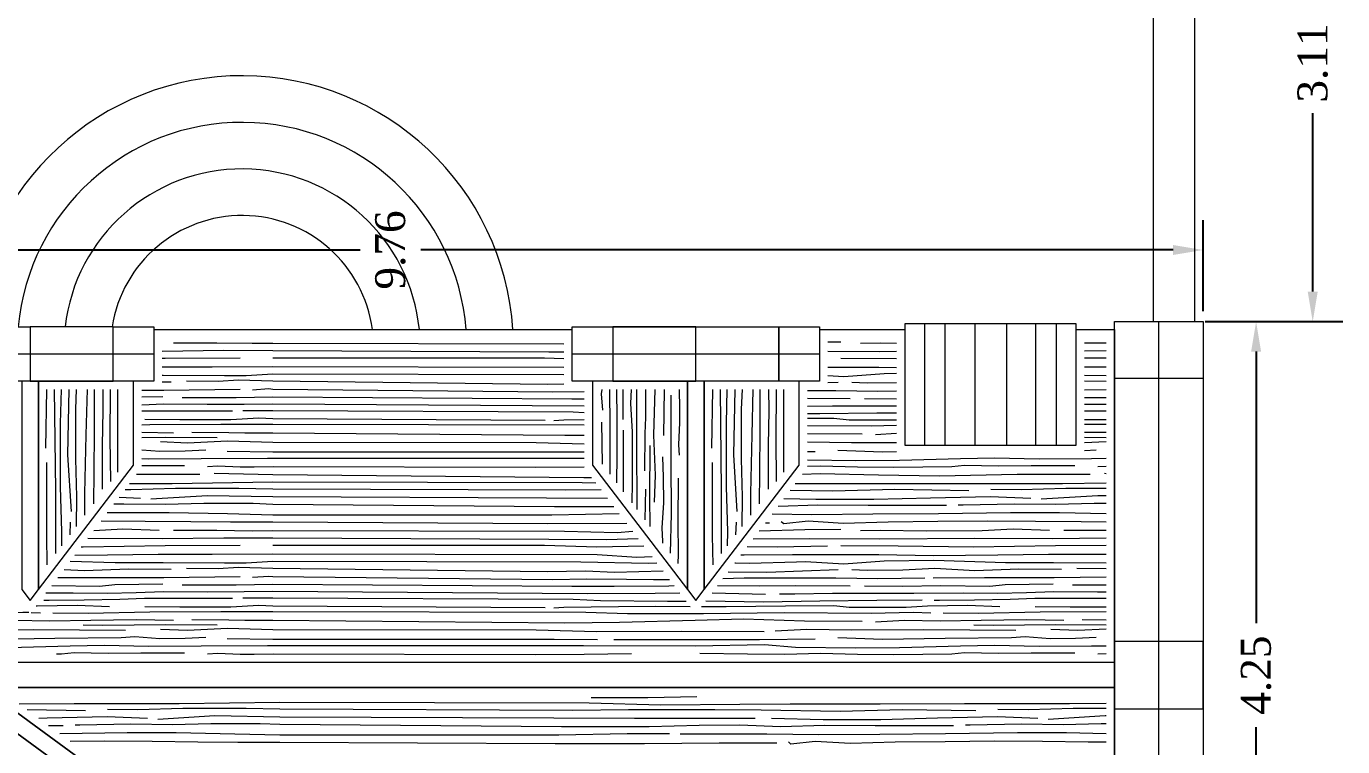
# Model space of a CAD drawing. Header units: millimetres. Extents: x -17502 to -16646, y 1856 to 2034.
# Drawn here: x -16949.67 to -16941.76, y 1870.76 to 1875.09 of the extents above; entities that cross this region are included whole.
import ezdxf

# ---------------------------------------------------------------- set-up
doc = ezdxf.new("R2010")
doc.units = ezdxf.units.MM
doc.layers.get('0').update_dxf_attribs({"lineweight": 9})
doc.layers.get('Defpoints').update_dxf_attribs({"lineweight": 9})
doc.layers.add('blocs', color=7, linetype='Continuous')
doc.styles.get("Standard").update_dxf_attribs({"font": 'times.ttf'})
doc.dimstyles.get("Standard").update_dxf_attribs({"dimtxt": 0.18, "dimasz": 0.18, "dimexe": 0.18, "dimexo": 0.0625, "dimgap": 0.09, "dimtad": 0, "dimtih": 1, "dimtoh": 1, "dimzin": 0, "dimdsep": 46, "dimtxsty": 'Standard', "dimcen": 0.09, "dimadec": 0, "dimazin": 0, "dimtfac": 1, "dimtofl": 0, "dimtmove": 0, "dimatfit": 3, "dimfxl": 1, "dimtolj": 1, "dimtzin": 0, "dimarcsym": 0})

# ---------------------------------------------------------------- blocks, each defined once
blk = doc.blocks.new('*D467')
at = {"color": 0, "lineweight": -2, "transparency": 16777216}
for p, q in [((-16952.3624, 1873.3291), (-16952.3624, 1873.9251)), ((-16942.5983, 1873.3775), (-16942.5983, 1873.9251)), ((-16952.1824, 1873.7451), (-16947.6621, 1873.7451)), ((-16942.7783, 1873.7451), (-16947.2985, 1873.7451))]:
    blk.add_line(p, q, dxfattribs=at)
at = {"color": 0, "lineweight": 9, "transparency": 16777216}
for points in [[(-16952.1824, 1873.7151), (-16952.1824, 1873.7751), (-16952.3624, 1873.7451)], [(-16942.7783, 1873.7151), (-16942.7783, 1873.7751), (-16942.5983, 1873.7451)]]:
    blk.add_solid(points, dxfattribs=at)
at = {"layer": 'Defpoints', "color": 0, "lineweight": 9, "transparency": 16777216}
for p in [(-16942.5983, 1873.7451), (-16942.5983, 1873.315), (-16952.3624, 1873.2666)]:
    blk.add_point(p, dxfattribs=at)
at = {"color": 0, "lineweight": 9, "transparency": 16777216, "insert": (-16947.4803, 1873.7451), "char_height": 0.18, "attachment_point": 5, "rotation": 90}
blk.add_mtext('\\A1;9.76', dxfattribs=at)
blk = doc.blocks.new('*D468')
at = {"color": 0, "lineweight": -2, "transparency": 16777216}
for p, q in [((-16942.5358, 1873.315), (-16942.0992, 1873.315)), ((-16942.2792, 1873.135), (-16942.2792, 1871.5023)), ((-16942.2792, 1869.2462), (-16942.2792, 1870.8789)), ((-16942.5358, 1869.0662), (-16942.0992, 1869.0662))]:
    blk.add_line(p, q, dxfattribs=at)
at = {"color": 0, "lineweight": 9, "transparency": 16777216}
for points in [[(-16942.3092, 1873.135), (-16942.2492, 1873.135), (-16942.2792, 1873.315)], [(-16942.3092, 1869.2462), (-16942.2492, 1869.2462), (-16942.2792, 1869.0662)]]:
    blk.add_solid(points, dxfattribs=at)
at = {"layer": 'Defpoints', "color": 0, "lineweight": 9, "transparency": 16777216}
for p in [(-16942.5983, 1873.315), (-16942.5983, 1869.0662), (-16942.2792, 1869.0662)]:
    blk.add_point(p, dxfattribs=at)
at = {"color": 0, "lineweight": 9, "transparency": 16777216, "insert": (-16942.2792, 1871.1906), "char_height": 0.18, "attachment_point": 5, "rotation": 90}
blk.add_mtext('\\A1;4.25', dxfattribs=at)
blk = doc.blocks.new('*D474')
at = {"color": 0, "lineweight": -2, "transparency": 16777216}
for p, q in [((-16942.5858, 1876.4219), (-16941.7591, 1876.4219)), ((-16941.9391, 1876.2419), (-16941.9391, 1875.1694)), ((-16941.9391, 1873.495), (-16941.9391, 1874.5675)), ((-16942.5858, 1873.315), (-16941.7591, 1873.315))]:
    blk.add_line(p, q, dxfattribs=at)
at = {"color": 0, "lineweight": 9, "transparency": 16777216}
for points in [[(-16941.9691, 1876.2419), (-16941.9091, 1876.2419), (-16941.9391, 1876.4219)], [(-16941.9691, 1873.495), (-16941.9091, 1873.495), (-16941.9391, 1873.315)]]:
    blk.add_solid(points, dxfattribs=at)
at = {"layer": 'Defpoints', "color": 0, "lineweight": 9, "transparency": 16777216}
for p in [(-16942.6483, 1876.4219), (-16942.6483, 1873.315), (-16941.9391, 1873.315)]:
    blk.add_point(p, dxfattribs=at)
at = {"color": 0, "lineweight": 9, "transparency": 16777216, "insert": (-16941.9391, 1874.8684), "char_height": 0.18, "attachment_point": 5, "rotation": 90}
blk.add_mtext('\\A1;3.11', dxfattribs=at)

msp = doc.modelspace()

# ---------------------------------------------------------------- linework, layer by layer
at = {"lineweight": 9}
for p, q in [((-16942.6483, 1873.315), (-16942.6483, 1876.4219)), ((-16942.8983, 1876.1719), (-16942.8983, 1873.315))]:
    msp.add_line(p, q, dxfattribs=at)
for points in [[(-16943.3605, 1872.5719), (-16943.3605, 1873.3019), (-16944.3893, 1873.3019), (-16944.3893, 1872.5719)], [(-16943.13, 1869.0662), (-16943.13, 1873.315), (-16942.5983, 1873.315), (-16942.5983, 1869.0662)], [(-16942.5983, 1872.9728), (-16943.13, 1872.9728), (-16943.13, 1873.315), (-16942.5983, 1873.315)], [(-16949.6458, 1872.9562), (-16950.1443, 1872.9562), (-16950.1443, 1873.2829), (-16949.6458, 1873.2829)], [(-16949.1472, 1873.2829), (-16949.6458, 1873.2829), (-16949.6458, 1872.9562), (-16949.1472, 1872.9562)], [(-16948.902, 1872.9562), (-16949.1472, 1872.9562), (-16949.1472, 1873.2829), (-16948.902, 1873.2829)], [(-16944.9015, 1872.9562), (-16946.3891, 1872.9562), (-16946.3891, 1873.2829), (-16944.9015, 1873.2829)], [(-16946.1439, 1872.9562), (-16946.3891, 1872.9562), (-16946.3891, 1873.2829), (-16946.1439, 1873.2829)], [(-16945.6453, 1873.2829), (-16946.1439, 1873.2829), (-16946.1439, 1872.9562), (-16945.6453, 1872.9562)], [(-16945.1467, 1872.9562), (-16945.6453, 1872.9562), (-16945.6453, 1873.2829), (-16945.1467, 1873.2829)], [(-16944.9015, 1872.9562), (-16945.1467, 1872.9562), (-16945.1467, 1873.2829), (-16944.9015, 1873.2829)], [(-16949.6958, 1871.7043), (-16949.6458, 1871.6388), (-16949.5958, 1871.7043), (-16949.5958, 1872.9562), (-16949.6458, 1872.9562), (-16949.6958, 1872.9562)], [(-16949.5958, 1871.7043), (-16949.0246, 1872.453), (-16949.0246, 1872.9562), (-16949.1472, 1872.9562), (-16949.5958, 1872.9562)], [(-16945.6953, 1871.7043), (-16945.6953, 1872.9562), (-16946.1439, 1872.9562), (-16946.2665, 1872.9562), (-16946.2665, 1872.453)], [(-16945.6953, 1871.7043), (-16945.6453, 1871.6388), (-16945.5953, 1871.7043), (-16945.5953, 1872.9562), (-16945.6453, 1872.9562), (-16945.6953, 1872.9562)], [(-16945.5953, 1871.7043), (-16945.0241, 1872.453), (-16945.0241, 1872.9562), (-16945.1467, 1872.9562), (-16945.5953, 1872.9562)], [(-16943.13, 1870.9885), (-16942.5983, 1870.9885), (-16942.5983, 1871.3927), (-16943.13, 1871.3927)], [(-16947.3052, 1869.0683), (-16947.3038, 1869.1702), (-16947.2752, 1869.1703), (-16949.9311, 1871.1156), (-16950.0157, 1871.1156), (-16950.0567, 1871.0836)], [(-16947.2752, 1869.1703), (-16943.13, 1869.1898), (-16943.13, 1871.1156), (-16949.9311, 1871.1156)]]:
    msp.add_lwpolyline(points, close=True, dxfattribs=at)
for points in [[(-16944.2706, 1872.5719), (-16944.2706, 1873.3019)], [(-16944.1471, 1872.5719), (-16944.1471, 1873.3019)], [(-16943.9676, 1872.5719), (-16943.9676, 1873.3019)], [(-16943.7776, 1872.5719), (-16943.7776, 1873.3019)], [(-16943.6026, 1872.5719), (-16943.6026, 1873.3019)], [(-16943.4792, 1872.5719), (-16943.4792, 1873.3019)], [(-16942.8641, 1869.0662), (-16942.8641, 1873.315)], [(-16943.3605, 1873.2666), (-16943.13, 1873.2666), (-16943.13, 1871.2656), (-16950.0675, 1871.2656), (-16950.6151, 1870.8371), (-16952.4249, 1872.164), (-16952.3694, 1872.2865), (-16952.3114, 1872.4705), (-16952.2821, 1872.6415), (-16952.2744, 1872.7782), (-16952.2787, 1872.8931), (-16952.3013, 1873.0548), (-16952.34, 1873.2026), (-16952.3624, 1873.2666), (-16951.9188, 1873.2666)], [(-16948.902, 1873.2666), (-16946.3891, 1873.2666)], [(-16944.9015, 1873.2666), (-16944.3893, 1873.2666)], [(-16948.902, 1873.1196), (-16950.3895, 1873.1196)], [(-16944.9015, 1873.1196), (-16946.3891, 1873.1196)], [(-16950.3866, 1861.037), (-16950.5381, 1870.7069), (-16950.0157, 1871.1156), (-16943.13, 1871.1156), (-16943.13, 1869.0662), (-16942.8828, 1869.0662), (-16942.8828, 1869.041), (-16947.1558, 1869.0209), (-16947.2761, 1859.8883), (-16950.3678, 1859.8398), (-16950.3767, 1860.4067)], [(-16950.3866, 1861.037), (-16950.3678, 1859.8398), (-16947.4261, 1859.8859), (-16947.3052, 1869.0683), (-16950.0567, 1871.0836), (-16950.5381, 1870.7069), (-16950.3866, 1861.037)]]:
    msp.add_lwpolyline(points, dxfattribs=at)
for radius, start, end in [(1.6301, 3.68324, 175.73974), (1.3501, 4.44855, 174.85399), (1.0701, 5.61594, 173.50226), (0.7901, 7.61648, 171.18354)]:
    msp.add_arc((-16948.3716, 1873.1619), radius, start, end, dxfattribs=at)
at = {"layer": 'blocs', "lineweight": 9}
for points in [[(-16948.1867, 1873.1385), (-16948.4809, 1873.1402), (-16948.8509, 1873.1352), (-16948.852, 1873.1352)], [(-16948.1867, 1873.1839), (-16948.3113, 1873.1822), (-16948.5229, 1873.1861), (-16948.7096, 1873.1859), (-16948.7842, 1873.1859)], [(-16946.4391, 1873.1793), (-16948.1867, 1873.1839), (-16948.1867, 1873.1839)], [(-16946.4391, 1873.1315), (-16946.5277, 1873.132), (-16948.1867, 1873.1385)], [(-16944.7733, 1873.1915), (-16944.8515, 1873.1905)], [(-16944.4393, 1873.1346), (-16944.5409, 1873.1341), (-16944.8515, 1873.1355)], [(-16944.4393, 1873.1833), (-16944.5382, 1873.1847), (-16944.6564, 1873.1825)], [(-16943.18, 1873.1861), (-16943.3105, 1873.186)], [(-16943.18, 1873.1395), (-16943.3105, 1873.1378)], [(-16948.383, 1873.0945), (-16948.833, 1873.094), (-16948.852, 1873.0937)], [(-16946.4391, 1873.0915), (-16946.5554, 1873.0957), (-16948.1866, 1873.0954)], [(-16944.4393, 1873.0908), (-16944.7743, 1873.0927)], [(-16943.18, 1873.0944), (-16943.3105, 1873.0942)], [(-16948.1866, 1873.0422), (-16948.5521, 1873.0418), (-16948.852, 1873.0415)], [(-16948.1865, 1872.9982), (-16948.3464, 1872.9895), (-16948.4766, 1872.9894), (-16948.8467, 1872.9912), (-16948.852, 1872.9912)], [(-16946.4391, 1873.039), (-16948.1866, 1873.0422), (-16948.1866, 1873.0422)], [(-16946.4391, 1872.9953), (-16948.1865, 1872.9982)], [(-16944.4393, 1873.0367), (-16944.5459, 1873.0381), (-16944.8515, 1873.0391)], [(-16944.4393, 1873.0022), (-16944.5138, 1873.0016), (-16944.756, 1872.9831), (-16944.8515, 1872.9886)], [(-16943.18, 1873.0419), (-16943.2027, 1873.0418), (-16943.3105, 1873.0417)], [(-16943.18, 1872.9896), (-16943.3105, 1872.9903)], [(-16949.5458, 1872.9062), (-16949.5526, 1872.5534)], [(-16949.5001, 1872.9062), (-16949.4927, 1872.3006), (-16949.4927, 1871.9218)], [(-16949.4596, 1872.9062), (-16949.464, 1872.7025), (-16949.464, 1872.3219), (-16949.4561, 1872.0533), (-16949.4574, 1871.9681)], [(-16949.4126, 1872.9062), (-16949.4197, 1872.5145), (-16949.3988, 1872.173)], [(-16949.3676, 1872.9062), (-16949.3727, 1872.7881), (-16949.3727, 1872.4909), (-16949.3675, 1872.2615), (-16949.3693, 1872.0835)], [(-16949.3033, 1872.9062), (-16949.3102, 1872.6346), (-16949.318, 1872.2826), (-16949.318, 1872.1508)], [(-16949.2606, 1872.9062), (-16949.2606, 1872.6526), (-16949.2632, 1872.4128), (-16949.265, 1872.2202)], [(-16949.2093, 1872.9062), (-16949.2077, 1872.7816), (-16949.2119, 1872.57), (-16949.2119, 1872.3833), (-16949.2119, 1872.3087)], [(-16949.1638, 1872.9062), (-16949.1658, 1872.612), (-16949.1627, 1872.3545)], [(-16949.1201, 1872.9062), (-16949.1201, 1872.4102)], [(-16948.3828, 1872.9073), (-16948.842, 1872.9), (-16948.9746, 1872.9005)], [(-16948.7985, 1872.9502), (-16948.852, 1872.9506)], [(-16948.1865, 1872.9568), (-16948.3942, 1872.9621), (-16948.5153, 1872.9551), (-16948.7049, 1872.9572)], [(-16948.1864, 1872.9067), (-16948.2115, 1872.9098), (-16948.3097, 1872.9028)], [(-16946.4391, 1872.9389), (-16946.537, 1872.9378), (-16948.1865, 1872.9568)], [(-16946.3165, 1872.8921), (-16946.5051, 1872.8898), (-16948.1864, 1872.9067), (-16948.1864, 1872.9067)], [(-16946.2106, 1872.9062), (-16946.2137, 1872.8811), (-16946.2069, 1872.7829)], [(-16946.165, 1872.9062), (-16946.1612, 1872.6847), (-16946.1612, 1872.4882), (-16946.1612, 1872.3975)], [(-16946.1219, 1872.9062), (-16946.1201, 1872.7332), (-16946.1201, 1872.5116), (-16946.1215, 1872.3454)], [(-16946.0835, 1872.9062), (-16946.0835, 1872.7263)], [(-16946.0349, 1872.9062), (-16946.0379, 1872.8219), (-16946.0287, 1872.6528), (-16946.0287, 1872.3467), (-16946.0301, 1872.2255)], [(-16946.0013, 1872.9062), (-16946.0013, 1872.5937), (-16945.9991, 1872.1849)], [(-16945.9487, 1872.9062), (-16945.9487, 1872.7376), (-16945.951, 1872.6416), (-16945.9533, 1872.4178)], [(-16945.8927, 1872.9062), (-16945.9007, 1872.6328), (-16945.8892, 1872.3929), (-16945.8961, 1872.2307)], [(-16945.8351, 1872.9062), (-16945.839, 1872.6305)], [(-16945.7453, 1872.9062), (-16945.7444, 1872.7925), (-16945.7444, 1872.7089), (-16945.75, 1872.574), (-16945.7463, 1872.5121)], [(-16945.5453, 1872.9062), (-16945.5521, 1872.5534)], [(-16945.4996, 1872.9062), (-16945.4923, 1872.3006), (-16945.4923, 1871.9218)], [(-16945.4591, 1872.9062), (-16945.4635, 1872.7025), (-16945.4635, 1872.3219), (-16945.4557, 1872.0533), (-16945.4569, 1871.9681)], [(-16945.4121, 1872.9062), (-16945.4192, 1872.5145), (-16945.3984, 1872.173)], [(-16945.3671, 1872.9062), (-16945.3723, 1872.7881), (-16945.3723, 1872.4909), (-16945.3671, 1872.2615), (-16945.3689, 1872.0835)], [(-16945.3028, 1872.9062), (-16945.3098, 1872.6346), (-16945.3176, 1872.2826), (-16945.3176, 1872.1508)], [(-16945.2602, 1872.9062), (-16945.2602, 1872.6526), (-16945.2628, 1872.4128), (-16945.2646, 1872.2202)], [(-16945.2088, 1872.9062), (-16945.2073, 1872.7816), (-16945.2114, 1872.57), (-16945.2114, 1872.3833), (-16945.2114, 1872.3087)], [(-16945.1634, 1872.9062), (-16945.1654, 1872.612), (-16945.1622, 1872.3545)], [(-16945.1197, 1872.9062), (-16945.1197, 1872.4102)], [(-16944.4393, 1872.8962), (-16944.5525, 1872.8943), (-16944.8038, 1872.8986), (-16944.9741, 1872.8984)], [(-16944.7894, 1872.9488), (-16944.8515, 1872.9464)], [(-16944.4393, 1872.9465), (-16944.6164, 1872.9444), (-16944.7078, 1872.9489)], [(-16943.18, 1872.9552), (-16943.3105, 1872.9567)], [(-16943.18, 1872.905), (-16943.3105, 1872.9029)], [(-16948.8487, 1872.8634), (-16948.9746, 1872.8613)], [(-16948.1863, 1872.818), (-16948.3593, 1872.816), (-16948.5809, 1872.8157), (-16948.8436, 1872.8177), (-16948.9746, 1872.8121)], [(-16948.1864, 1872.861), (-16948.4079, 1872.8571), (-16948.6043, 1872.8569), (-16948.7322, 1872.8567)], [(-16946.3165, 1872.849), (-16946.3904, 1872.849), (-16948.1864, 1872.861)], [(-16946.3165, 1872.8057), (-16948.1863, 1872.818), (-16948.1863, 1872.818)], [(-16945.7956, 1872.8722), (-16945.7956, 1872.4747), (-16945.7933, 1872.1595), (-16945.7993, 1871.9231)], [(-16944.7192, 1872.8507), (-16944.9741, 1872.8522)], [(-16944.4393, 1872.8491), (-16944.6324, 1872.8508)], [(-16943.18, 1872.8569), (-16943.2549, 1872.8569), (-16943.3105, 1872.8568)], [(-16943.18, 1872.8158), (-16943.2315, 1872.8157), (-16943.3105, 1872.8163)], [(-16948.4301, 1872.777), (-16948.6312, 1872.7768), (-16948.7956, 1872.7766), (-16948.9578, 1872.7765), (-16948.9746, 1872.7759)], [(-16948.1863, 1872.7796), (-16948.3662, 1872.7794)], [(-16946.3165, 1872.7674), (-16946.383, 1872.7709), (-16948.1863, 1872.7796), (-16948.1863, 1872.7796)], [(-16944.4393, 1872.8076), (-16944.5815, 1872.8074), (-16944.8253, 1872.8072), (-16944.9741, 1872.804)], [(-16944.4393, 1872.7652), (-16944.5578, 1872.764), (-16944.9004, 1872.7614), (-16944.9741, 1872.7598)], [(-16943.18, 1872.7769), (-16943.2818, 1872.7768), (-16943.3105, 1872.7768)], [(-16948.1862, 1872.6973), (-16948.4987, 1872.697), (-16948.9259, 1872.6943), (-16948.9746, 1872.6933)], [(-16948.1862, 1872.731), (-16948.2706, 1872.7338), (-16948.4396, 1872.7245), (-16948.7457, 1872.7242), (-16948.9559, 1872.7263)], [(-16946.5504, 1872.7208), (-16948.1862, 1872.731)], [(-16946.3165, 1872.693), (-16948.1862, 1872.6973), (-16948.1862, 1872.6973)], [(-16946.3165, 1872.7242), (-16946.4385, 1872.7232), (-16946.4979, 1872.7186)], [(-16946.2114, 1872.7098), (-16946.2077, 1872.4584)], [(-16946.0812, 1872.6623), (-16946.0812, 1872.4613), (-16946.0812, 1872.2968), (-16946.0812, 1872.2926)], [(-16944.4393, 1872.7231), (-16944.7235, 1872.7228), (-16944.8172, 1872.7318), (-16944.9741, 1872.7317)], [(-16944.4393, 1872.6906), (-16944.5922, 1872.6864), (-16944.9741, 1872.6893)], [(-16943.18, 1872.7244), (-16943.3105, 1872.7243)], [(-16943.18, 1872.6968), (-16943.3105, 1872.696)], [(-16948.7842, 1872.6441), (-16948.9746, 1872.6478)], [(-16948.5215, 1872.617), (-16948.8321, 1872.619), (-16948.9746, 1872.6171)], [(-16948.1861, 1872.5888), (-16948.4595, 1872.5964), (-16948.6993, 1872.5848), (-16948.8615, 1872.5914)], [(-16948.1861, 1872.6448), (-16948.3547, 1872.6446), (-16948.4507, 1872.6468), (-16948.6746, 1872.6488)], [(-16946.3165, 1872.6304), (-16946.4334, 1872.6295), (-16948.1861, 1872.6448)], [(-16946.3165, 1872.5789), (-16946.6055, 1872.5861), (-16948.1861, 1872.5888)], [(-16944.647, 1872.6382), (-16944.9741, 1872.6401)], [(-16944.4393, 1872.5873), (-16944.7104, 1872.5856), (-16944.9741, 1872.5898)], [(-16944.4393, 1872.6422), (-16944.5655, 1872.6338)], [(-16943.18, 1872.6475), (-16943.3105, 1872.6487)], [(-16943.18, 1872.617), (-16943.3105, 1872.6179)], [(-16943.18, 1872.593), (-16943.3105, 1872.5867)], [(-16948.5896, 1872.5415), (-16948.713, 1872.5368), (-16948.866, 1872.5343), (-16948.9746, 1872.5424)], [(-16948.186, 1872.5311), (-16948.4617, 1872.5348)], [(-16946.3165, 1872.5298), (-16946.4973, 1872.5312), (-16948.186, 1872.5311)], [(-16945.9213, 1872.5708), (-16945.9236, 1872.2601), (-16945.9214, 1872.0831)], [(-16945.8458, 1872.5026), (-16945.8413, 1872.3792), (-16945.839, 1872.2262), (-16945.8504, 1872.0754), (-16945.8458, 1871.9932), (-16945.8457, 1871.9839)], [(-16944.928, 1872.5328), (-16944.9741, 1872.5322)], [(-16944.4393, 1872.5321), (-16944.524, 1872.531), (-16944.6835, 1872.5354), (-16944.7932, 1872.5398)], [(-16943.2402, 1872.5415), (-16943.3105, 1872.5388)], [(-16949.5474, 1872.4674), (-16949.5474, 1872.0294), (-16949.5444, 1871.854)], [(-16948.2199, 1872.4916), (-16948.6174, 1872.4912), (-16948.9327, 1872.4885), (-16948.9746, 1872.4896)], [(-16948.7177, 1872.4476), (-16948.9746, 1872.449)], [(-16948.1859, 1872.4414), (-16948.2996, 1872.4404), (-16948.3832, 1872.4403), (-16948.5181, 1872.4457), (-16948.58, 1872.4419)], [(-16946.3165, 1872.4925), (-16946.3198, 1872.4925), (-16948.2199, 1872.4916)], [(-16946.3165, 1872.4394), (-16946.6092, 1872.4391), (-16948.1859, 1872.4414)], [(-16945.5469, 1872.4674), (-16945.5469, 1872.0294), (-16945.544, 1871.854)], [(-16943.18, 1872.4913), (-16943.268, 1872.4912), (-16943.5832, 1872.4885), (-16943.8505, 1872.4951), (-16944.0561, 1872.4903), (-16944.4216, 1872.4808), (-16944.6843, 1872.4782), (-16944.9741, 1872.4816)], [(-16943.3683, 1872.4476), (-16943.6311, 1872.449), (-16943.8277, 1872.4471), (-16944.0311, 1872.4503), (-16944.1074, 1872.4417), (-16944.4549, 1872.438), (-16944.6736, 1872.4411), (-16944.8974, 1872.446), (-16944.9741, 1872.444)], [(-16943.18, 1872.445), (-16943.2306, 1872.4419)], [(-16948.187, 1872.349), (-16948.7925, 1872.3409), (-16949.0474, 1872.3407)], [(-16948.6259, 1872.3958), (-16949.0056, 1872.3954)], [(-16948.1871, 1872.3946), (-16948.5398, 1872.4011)], [(-16946.3179, 1872.3769), (-16948.1871, 1872.3946)], [(-16946.2457, 1872.3433), (-16946.3282, 1872.3457), (-16948.187, 1872.349)], [(-16946.2714, 1872.377), (-16946.3179, 1872.3769)], [(-16945.7521, 1872.3744), (-16945.7538, 1872.1116), (-16945.7521, 1871.915), (-16945.753, 1871.8623)], [(-16943.18, 1872.3444), (-16943.4431, 1872.3409), (-16944.074, 1872.3403), (-16944.5797, 1872.3397), (-16945.048, 1872.3392)], [(-16943.2764, 1872.3958), (-16943.7144, 1872.3953), (-16944.181, 1872.387), (-16944.5486, 1872.3918), (-16944.8979, 1872.3993), (-16945.0049, 1872.3958)], [(-16943.18, 1872.4009), (-16943.1904, 1872.4011)], [(-16948.187, 1872.3085), (-16948.3907, 1872.3126), (-16948.7713, 1872.3122), (-16949.0398, 1872.3041), (-16949.0749, 1872.3046)], [(-16948.1869, 1872.2615), (-16948.5786, 1872.2681), (-16948.9201, 1872.2469)], [(-16946.4271, 1872.3012), (-16948.187, 1872.3085)], [(-16946.215, 1872.3031), (-16946.4271, 1872.3012)], [(-16945.9487, 1872.3081), (-16945.9525, 1872.1238)], [(-16943.6332, 1872.2521), (-16943.8757, 1872.2622), (-16944.2354, 1872.254), (-16944.5769, 1872.2459), (-16944.9236, 1872.2455), (-16945.116, 1872.2501)], [(-16944.0058, 1872.2986), (-16944.449, 1872.3059), (-16944.8218, 1872.2951), (-16945.0787, 1872.2991)], [(-16943.18, 1872.3125), (-16943.4219, 1872.3122), (-16943.6904, 1872.3041), (-16943.8729, 1872.3065)], [(-16943.18, 1872.2673), (-16943.2292, 1872.2681), (-16943.5706, 1872.2469)], [(-16948.1869, 1872.2165), (-16948.305, 1872.2215), (-16948.6022, 1872.2212), (-16948.8316, 1872.2157), (-16949.0818, 1872.218), (-16949.1418, 1872.217)], [(-16948.9826, 1872.2521), (-16949.1109, 1872.2574)], [(-16946.1765, 1872.2526), (-16946.5422, 1872.2542), (-16948.1869, 1872.2615)], [(-16946.1383, 1872.2025), (-16946.4949, 1872.2021), (-16948.1869, 1872.2165)], [(-16944.1391, 1872.2098), (-16944.6109, 1872.2093), (-16944.9133, 1872.2116), (-16945.151, 1872.2043)], [(-16943.18, 1872.2212), (-16943.2528, 1872.2212), (-16943.4822, 1872.2157), (-16943.7324, 1872.218), (-16944.04, 1872.2125), (-16944.0687, 1872.2125)], [(-16949.404, 1872.1105), (-16949.4073, 1872.0337)], [(-16948.1868, 1872.1095), (-16948.4403, 1872.1092), (-16948.6801, 1872.1116), (-16948.9539, 1872.1139), (-16949.2188, 1872.116)], [(-16948.1868, 1872.1522), (-16948.4584, 1872.1588), (-16948.8104, 1872.1662), (-16949.1049, 1872.1659), (-16949.1815, 1872.1649)], [(-16946.1064, 1872.1607), (-16946.5106, 1872.1526), (-16948.1868, 1872.1524)], [(-16946.0607, 1872.1009), (-16946.5342, 1872.1004), (-16948.1868, 1872.1095)], [(-16945.4036, 1872.1105), (-16945.4069, 1872.0337)], [(-16945.2021, 1872.1044), (-16945.2272, 1872.1044)], [(-16943.18, 1872.1603), (-16943.4609, 1872.1662), (-16943.7555, 1872.1659), (-16944.1883, 1872.1603), (-16944.5819, 1872.1572), (-16944.9495, 1872.1542), (-16945.1864, 1872.1579)], [(-16943.18, 1872.1101), (-16943.3307, 1872.1116), (-16943.6044, 1872.1139), (-16943.8938, 1872.1162), (-16944.191, 1872.1133), (-16944.4908, 1872.1103), (-16944.7593, 1872.1022), (-16944.9705, 1872.1151), (-16945.1164, 1872.0993), (-16945.1321, 1872.1123)], [(-16948.8692, 1872.06), (-16949.0891, 1872.0681), (-16949.2629, 1872.0581)], [(-16948.1867, 1872.0582), (-16948.3113, 1872.0565), (-16948.5229, 1872.0604), (-16948.7096, 1872.0602), (-16948.7842, 1872.0601)], [(-16946.0241, 1872.0529), (-16946.1174, 1872.0461), (-16946.4354, 1872.0536), (-16948.1867, 1872.0582), (-16948.1867, 1872.0582)], [(-16944.7733, 1872.0658), (-16944.9896, 1872.0629), (-16945.2644, 1872.0557)], [(-16943.5198, 1872.06), (-16943.7397, 1872.0681), (-16943.9243, 1872.0575), (-16944.2602, 1872.0551), (-16944.5382, 1872.059), (-16944.6564, 1872.0568)], [(-16943.18, 1872.0604), (-16943.3601, 1872.0602), (-16943.4348, 1872.0601)], [(-16948.383, 1871.9688), (-16948.833, 1871.9683), (-16949.3264, 1871.9587), (-16949.3387, 1871.9588)], [(-16948.1867, 1872.0127), (-16948.4809, 1872.0144), (-16948.8509, 1872.0095), (-16949.2988, 1872.0112)], [(-16945.9913, 1872.0099), (-16946.1828, 1872.0043), (-16946.5277, 1872.0063), (-16948.1867, 1872.0127)], [(-16945.9579, 1871.966), (-16946.2402, 1871.9585), (-16946.5554, 1871.9699), (-16948.1866, 1871.9697)], [(-16944.8536, 1871.9646), (-16945.1574, 1871.9597), (-16945.337, 1871.9605)], [(-16943.18, 1872.0138), (-16943.5015, 1872.0095), (-16943.9698, 1872.0112), (-16944.5409, 1872.0084), (-16944.9606, 1872.0102), (-16945.3007, 1872.0081)], [(-16943.18, 1871.9686), (-16943.4836, 1871.9683), (-16943.977, 1871.9587), (-16944.4293, 1871.965), (-16944.7743, 1871.9669)], [(-16948.1865, 1871.8724), (-16948.3464, 1871.8638), (-16948.4766, 1871.8636), (-16948.8467, 1871.8655), (-16949.1345, 1871.8652), (-16949.4038, 1871.8735)], [(-16948.1866, 1871.9165), (-16948.5521, 1871.9161), (-16948.8765, 1871.9158), (-16949.1803, 1871.9109), (-16949.3763, 1871.9095)], [(-16945.9082, 1871.9009), (-16946.0003, 1871.8971), (-16946.2379, 1871.9129), (-16948.1866, 1871.9165), (-16948.1866, 1871.9165)], [(-16945.8796, 1871.8634), (-16945.9293, 1871.8607), (-16946.3359, 1871.8694), (-16948.1865, 1871.8724)], [(-16943.18, 1871.8639), (-16943.4973, 1871.8655), (-16943.7851, 1871.8652), (-16944.2146, 1871.8785), (-16944.5138, 1871.8759), (-16944.756, 1871.8573), (-16944.9867, 1871.8708), (-16945.0415, 1871.8684), (-16945.3225, 1871.8613), (-16945.407, 1871.8635), (-16945.4109, 1871.8636)], [(-16943.18, 1871.9161), (-16943.2027, 1871.9161), (-16943.527, 1871.9158), (-16943.8309, 1871.9109), (-16944.2192, 1871.9082), (-16944.5459, 1871.9124), (-16945.0644, 1871.9141), (-16945.3545, 1871.9115), (-16945.3748, 1871.9109)], [(-16948.7985, 1871.8245), (-16949.0544, 1871.8265), (-16949.3194, 1871.8171), (-16949.4416, 1871.8239)], [(-16948.1865, 1871.8311), (-16948.3942, 1871.8363), (-16948.5153, 1871.8293), (-16948.7049, 1871.8314)], [(-16945.8425, 1871.8147), (-16946.1349, 1871.8079), (-16946.3085, 1871.8146), (-16946.537, 1871.812), (-16948.1865, 1871.8311)], [(-16944.7894, 1871.823), (-16945.2189, 1871.8066), (-16945.4521, 1871.8096)], [(-16943.4491, 1871.8245), (-16943.705, 1871.8265), (-16943.97, 1871.8171), (-16944.2098, 1871.8305), (-16944.4017, 1871.8212), (-16944.6164, 1871.8187), (-16944.7078, 1871.8231)], [(-16943.18, 1871.8295), (-16943.3555, 1871.8314)], [(-16948.8487, 1871.7377), (-16949.1366, 1871.7328), (-16949.2279, 1871.7236), (-16949.515, 1871.7278)], [(-16948.3828, 1871.7816), (-16948.842, 1871.7742), (-16949.26, 1871.7761), (-16949.4795, 1871.7742)], [(-16948.1864, 1871.7353), (-16948.4079, 1871.7313), (-16948.6043, 1871.7311), (-16948.7322, 1871.731)], [(-16948.1864, 1871.7809), (-16948.2115, 1871.784), (-16948.3097, 1871.7771)], [(-16945.8032, 1871.7633), (-16945.8998, 1871.7624), (-16946.062, 1871.7645), (-16946.3018, 1871.7666), (-16946.5051, 1871.7641), (-16948.1864, 1871.7809), (-16948.1864, 1871.7809)], [(-16945.7749, 1871.7262), (-16945.8079, 1871.7261), (-16946.1368, 1871.7235), (-16946.3904, 1871.7232), (-16948.1864, 1871.7353)], [(-16944.7192, 1871.725), (-16945.0458, 1871.7269), (-16945.2628, 1871.7244), (-16945.5156, 1871.7264)], [(-16944.2692, 1871.7734), (-16944.5525, 1871.7685), (-16944.8038, 1871.7728), (-16945.1327, 1871.7725), (-16945.3543, 1871.7723), (-16945.4833, 1871.7687)], [(-16943.4993, 1871.7377), (-16943.7871, 1871.7328), (-16943.8785, 1871.7236), (-16944.1732, 1871.7279), (-16944.4039, 1871.7231), (-16944.6324, 1871.7251)], [(-16943.18, 1871.7792), (-16943.4926, 1871.7742), (-16943.9106, 1871.7761), (-16944.219, 1871.7735)], [(-16943.18, 1871.7312), (-16943.2549, 1871.7311), (-16943.3828, 1871.731)], [(-16948.4301, 1871.6513), (-16948.6312, 1871.6511), (-16948.7956, 1871.6509), (-16948.9578, 1871.6507), (-16949.1063, 1871.646), (-16949.321, 1871.6412), (-16949.5312, 1871.6387), (-16949.5632, 1871.6387)], [(-16948.1863, 1871.6923), (-16948.3593, 1871.6902), (-16948.5809, 1871.69), (-16948.8436, 1871.692), (-16949.008, 1871.685), (-16949.1816, 1871.6802), (-16949.3872, 1871.6823), (-16949.5498, 1871.6821)], [(-16948.1863, 1871.6538), (-16948.3662, 1871.6537)], [(-16945.7417, 1871.6827), (-16945.8898, 1871.6803), (-16946.2987, 1871.6799), (-16948.1863, 1871.6923), (-16948.1863, 1871.6923)], [(-16945.7043, 1871.6337), (-16945.8165, 1871.6324), (-16946.2185, 1871.6365), (-16946.383, 1871.6452), (-16948.1863, 1871.6538), (-16948.1863, 1871.6538)], [(-16944.286, 1871.6409), (-16944.5578, 1871.6383), (-16944.9004, 1871.6357), (-16945.2385, 1871.6284), (-16945.5854, 1871.6348)], [(-16945.2274, 1871.6741), (-16945.548, 1871.6839)], [(-16943.18, 1871.69), (-16943.2315, 1871.69), (-16943.4942, 1871.692), (-16943.6586, 1871.685), (-16943.8322, 1871.6802), (-16944.0378, 1871.6823), (-16944.3348, 1871.682), (-16944.5815, 1871.6817), (-16944.8253, 1871.6814), (-16945.0515, 1871.6766), (-16945.1428, 1871.6765)], [(-16943.18, 1871.6512), (-16943.2818, 1871.6511), (-16943.4462, 1871.6509), (-16943.6084, 1871.6507), (-16943.7569, 1871.646), (-16943.9716, 1871.6412), (-16944.1818, 1871.6387), (-16944.2138, 1871.6387)], [(-16949.6533, 1871.5663), (-16949.6881, 1871.5677), (-16949.9416, 1871.5606), (-16950.4648, 1871.5646), (-16950.949, 1871.5596), (-16951.4059, 1871.5591), (-16951.5204, 1871.5628)], [(-16949.583, 1871.5633), (-16949.6386, 1871.5656)], [(-16949.1683, 1871.6003), (-16949.3625, 1871.6092), (-16949.6023, 1871.6044), (-16949.6093, 1871.604)], [(-16948.1862, 1871.5716), (-16948.4987, 1871.5713), (-16948.9259, 1871.5685), (-16949.2959, 1871.5613), (-16949.5084, 1871.5634)], [(-16948.1862, 1871.6052), (-16948.2706, 1871.6081), (-16948.4396, 1871.5988), (-16948.7457, 1871.5985), (-16948.9559, 1871.6005)], [(-16946.5504, 1871.595), (-16948.1862, 1871.6052)], [(-16944.2336, 1871.5633), (-16944.3387, 1871.5677), (-16944.5922, 1871.5606), (-16945.1153, 1871.5646), (-16945.5996, 1871.5596), (-16946.0565, 1871.5591), (-16946.3055, 1871.5672), (-16948.1862, 1871.5716), (-16948.1862, 1871.5716)], [(-16945.6799, 1871.6017), (-16945.8902, 1871.6026), (-16946.1095, 1871.6001), (-16946.4385, 1871.5975), (-16946.4979, 1871.5928)], [(-16943.8189, 1871.6003), (-16944.0131, 1871.6092), (-16944.2529, 1871.6044), (-16944.3808, 1871.5974), (-16944.7235, 1871.5971), (-16944.8172, 1871.6061), (-16945.1073, 1871.6058), (-16945.4631, 1871.6008), (-16945.6109, 1871.6014)], [(-16943.18, 1871.5711), (-16943.5764, 1871.5685), (-16943.9465, 1871.5613), (-16944.159, 1871.5634)], [(-16943.18, 1871.5987), (-16943.3963, 1871.5985), (-16943.6064, 1871.6005)], [(-16948.7842, 1871.5184), (-16949.0081, 1871.5227), (-16949.2799, 1871.5179), (-16949.5266, 1871.5153), (-16949.7413, 1871.5197), (-16949.9149, 1871.5081)], [(-16948.5215, 1871.4913), (-16948.8321, 1871.4932), (-16949.2091, 1871.4883), (-16949.3256, 1871.4904)], [(-16948.1861, 1871.519), (-16948.3547, 1871.5188), (-16948.4507, 1871.521), (-16948.6746, 1871.5231)], [(-16944.647, 1871.5125), (-16944.992, 1871.5144), (-16945.3598, 1871.5277), (-16945.6499, 1871.5183), (-16946.1045, 1871.5064), (-16946.4334, 1871.5038), (-16948.1861, 1871.519)], [(-16943.4348, 1871.5184), (-16943.6587, 1871.5227), (-16943.9305, 1871.5179), (-16944.1772, 1871.5153), (-16944.3919, 1871.5197), (-16944.5655, 1871.5081)], [(-16943.18, 1871.4913), (-16943.4827, 1871.4932), (-16943.8596, 1871.4883), (-16943.9761, 1871.4904)], [(-16943.18, 1871.5217), (-16943.3251, 1871.5231)], [(-16949.073, 1871.4586), (-16949.6258, 1871.4626), (-16950.0599, 1871.4598), (-16950.3271, 1871.4641), (-16950.519, 1871.4548)], [(-16948.5896, 1871.4157), (-16948.713, 1871.411), (-16948.866, 1871.4086), (-16949.0168, 1871.4199), (-16949.0991, 1871.4152), (-16949.4965, 1871.4102), (-16949.8734, 1871.4053), (-16950.033, 1871.4097), (-16950.1426, 1871.4141)], [(-16948.1861, 1871.4631), (-16948.4595, 1871.4707), (-16948.6993, 1871.459), (-16948.8615, 1871.4657)], [(-16948.186, 1871.4054), (-16948.4617, 1871.409)], [(-16945.2348, 1871.4501), (-16945.7305, 1871.4519), (-16946.2422, 1871.4514), (-16946.6055, 1871.4604), (-16948.1861, 1871.4631)], [(-16946.2369, 1871.4034), (-16946.4973, 1871.4054), (-16948.186, 1871.4054)], [(-16944.928, 1871.4071), (-16945.2638, 1871.4022), (-16945.7229, 1871.4017), (-16946.1387, 1871.4035)], [(-16943.7236, 1871.4586), (-16944.2764, 1871.4626), (-16944.7104, 1871.4598), (-16944.9777, 1871.4641), (-16945.1696, 1871.4548)], [(-16943.2402, 1871.4157), (-16943.3636, 1871.411), (-16943.5166, 1871.4086), (-16943.6674, 1871.4199), (-16943.7496, 1871.4152), (-16944.1471, 1871.4102), (-16944.524, 1871.4053), (-16944.6835, 1871.4097), (-16944.7932, 1871.4141)], [(-16943.18, 1871.4673), (-16943.3499, 1871.459), (-16943.5121, 1871.4657)], [(-16948.2199, 1871.3659), (-16948.6174, 1871.3654), (-16948.9327, 1871.3628), (-16949.1999, 1871.3694), (-16949.4055, 1871.3646), (-16949.771, 1871.3551), (-16950.0337, 1871.3525), (-16950.3969, 1871.3567), (-16950.5818, 1871.3725), (-16950.9976, 1871.3652), (-16951.2517, 1871.3658)], [(-16948.7177, 1871.3218), (-16948.9805, 1871.3233), (-16949.1771, 1871.3214), (-16949.3806, 1871.3245), (-16949.4568, 1871.316), (-16949.4875, 1871.3156)], [(-16948.1859, 1871.3156), (-16948.2996, 1871.3146), (-16948.3832, 1871.3145), (-16948.5181, 1871.32), (-16948.58, 1871.3162)], [(-16943.18, 1871.3655), (-16943.268, 1871.3654), (-16943.5832, 1871.3628), (-16943.8505, 1871.3694), (-16944.0561, 1871.3646), (-16944.4216, 1871.3551), (-16944.6843, 1871.3525), (-16945.0475, 1871.3567), (-16945.2324, 1871.3725), (-16945.6482, 1871.3652), (-16946.3198, 1871.3668), (-16948.2199, 1871.3659)], [(-16946.0329, 1871.319), (-16946.3159, 1871.3136), (-16946.6092, 1871.3133), (-16948.1859, 1871.3156)], [(-16943.3683, 1871.3218), (-16943.6311, 1871.3233), (-16943.8277, 1871.3214), (-16944.0311, 1871.3245), (-16944.1074, 1871.316), (-16944.4549, 1871.3122), (-16944.6736, 1871.3154), (-16944.8974, 1871.3202), (-16945.111, 1871.3149), (-16945.3347, 1871.3164), (-16945.6209, 1871.3212)], [(-16943.18, 1871.3193), (-16943.2306, 1871.3162)], [(-16948.1443, 1871.026), (-16948.7498, 1871.018), (-16949.3807, 1871.0173), (-16949.7118, 1871.017)], [(-16943.18, 1871.0209), (-16943.4004, 1871.018), (-16944.0313, 1871.0173), (-16944.537, 1871.0168), (-16945.0792, 1871.0162), (-16945.3809, 1871.0133), (-16945.8553, 1871.0102), (-16946.2855, 1871.0227), (-16948.1443, 1871.026)], [(-16945.6391, 1871.0599), (-16945.9337, 1871.0543), (-16946.2752, 1871.054)], [(-16949.3125, 1870.9756), (-16949.6633, 1870.9814)], [(-16948.9399, 1870.9291), (-16949.1824, 1870.9393), (-16949.5421, 1870.9311), (-16949.5929, 1870.9299)], [(-16948.1443, 1870.9855), (-16948.348, 1870.9897), (-16948.7286, 1870.9893), (-16948.9971, 1870.9812), (-16949.1796, 1870.9836)], [(-16948.1442, 1870.9385), (-16948.5359, 1870.9452), (-16948.8773, 1870.924)], [(-16946.3844, 1870.9783), (-16948.1443, 1870.9855)], [(-16945.2899, 1870.9299), (-16945.6418, 1870.9295), (-16946.0146, 1870.9291), (-16946.4995, 1870.9312), (-16948.1442, 1870.9385)], [(-16943.9631, 1870.9756), (-16944.4063, 1870.983), (-16944.779, 1870.9721), (-16945.253, 1870.9795), (-16945.5319, 1870.9818), (-16946.0507, 1870.9812), (-16946.3844, 1870.9783)], [(-16943.5905, 1870.9291), (-16943.8329, 1870.9393), (-16944.1927, 1870.9311), (-16944.5342, 1870.9229), (-16944.8809, 1870.9225), (-16945.1908, 1870.93)], [(-16943.18, 1870.9895), (-16943.3792, 1870.9893), (-16943.6477, 1870.9812), (-16943.8302, 1870.9836)], [(-16943.18, 1870.9451), (-16943.1864, 1870.9452), (-16943.5279, 1870.924)], [(-16949.4458, 1870.8868), (-16949.534, 1870.8867)], [(-16948.1441, 1870.8292), (-16948.4157, 1870.8358), (-16948.7676, 1870.8433), (-16949.0622, 1870.843), (-16949.467, 1870.8377)], [(-16948.1442, 1870.8935), (-16948.2623, 1870.8985), (-16948.5595, 1870.8982), (-16948.7889, 1870.8927), (-16949.0391, 1870.8951), (-16949.3467, 1870.8895), (-16949.3754, 1870.8895)], [(-16944.0964, 1870.8868), (-16944.5682, 1870.8863), (-16944.8706, 1870.8886), (-16945.1365, 1870.8805), (-16945.3808, 1870.8907), (-16945.6258, 1870.8878), (-16945.9256, 1870.8797), (-16946.4522, 1870.8791), (-16948.1442, 1870.8935)], [(-16943.18, 1870.8382), (-16943.4182, 1870.8433), (-16943.7128, 1870.843), (-16944.1455, 1870.8373), (-16944.5392, 1870.8343), (-16944.9067, 1870.8313), (-16945.2191, 1870.8361), (-16945.5163, 1870.8358), (-16945.7405, 1870.8356)], [(-16943.18, 1870.8982), (-16943.21, 1870.8982), (-16943.4394, 1870.8927), (-16943.6897, 1870.8951), (-16943.9973, 1870.8895), (-16944.026, 1870.8895)], [(-16948.144, 1870.7865), (-16948.3976, 1870.7863), (-16948.6374, 1870.7886), (-16948.9111, 1870.7909), (-16949.2005, 1870.7932), (-16949.4036, 1870.7912)], [(-16945.8031, 1870.8381), (-16946.0586, 1870.8379), (-16946.4678, 1870.8296), (-16948.1441, 1870.8294)], [(-16945.1593, 1870.7814), (-16945.5061, 1870.781), (-16945.9544, 1870.778), (-16946.4915, 1870.7774), (-16948.144, 1870.7865)], [(-16943.18, 1870.7875), (-16943.288, 1870.7886), (-16943.5617, 1870.7909), (-16943.8511, 1870.7932), (-16944.1483, 1870.7903), (-16944.4481, 1870.7874), (-16944.7166, 1870.7793), (-16944.9277, 1870.7921), (-16945.0737, 1870.7763), (-16945.0894, 1870.7893)]]:
    msp.add_lwpolyline(points, dxfattribs=at)

# ---------------------------------------------------------------- dimensions: what is measured, and where the dimension line sits
at = {"lineweight": 9}
dim = msp.add_aligned_dim(p1=(-16942.6483, 1876.4219), p2=(-16942.6483, 1873.315), distance=0.7091, dimstyle='Standard', dxfattribs=at)
dim.commit()
dim.dimension.update_dxf_attribs({"geometry": '*D474', "text_midpoint": (-16941.9391, 1874.8684)})
for base, p1, p2, angle, picture, middle in [((-16942.5983, 1873.7451), (-16952.3624, 1873.2666), (-16942.5983, 1873.315), 180, '*D467', (-16947.4803, 1873.7451)), ((-16942.2792, 1869.0662), (-16942.5983, 1873.315), (-16942.5983, 1869.0662), 90, '*D468', (-16942.2792, 1871.1906))]:
    dim = msp.add_linear_dim(base=base, p1=p1, p2=p2, angle=angle, dimstyle='Standard', dxfattribs=at)
    dim.commit()
    dim.dimension.update_dxf_attribs({"geometry": picture, "text_midpoint": middle})

doc.saveas('drawing.dxf')
